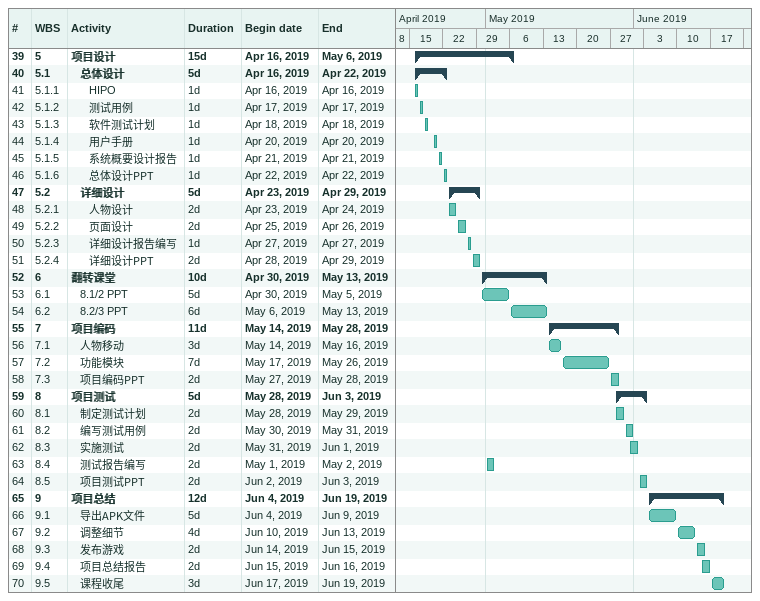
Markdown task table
| ID | WBS | Task | Duration | Start | Finish |
|---|---|---|---|---|---|
| 39 | 5 | **项目设计** | 15d | 2019-04-16 | 2019-05-06 |
| 40 | 5.1 | **总体设计** | 5d | 2019-04-16 | 2019-04-22 |
| 41 | 5.1.1 | HIPO | 1d | 2019-04-16 | 2019-04-16 |
| 42 | 5.1.2 | 测试用例 | 1d | 2019-04-17 | 2019-04-17 |
| 43 | 5.1.3 | 软件测试计划 | 1d | 2019-04-18 | 2019-04-18 |
| 44 | 5.1.4 | 用户手册 | 1d | 2019-04-20 | 2019-04-20 |
| 45 | 5.1.5 | 系统概要设计报告 | 1d | 2019-04-21 | 2019-04-21 |
| 46 | 5.1.6 | 总体设计PPT | 1d | 2019-04-22 | 2019-04-22 |
| 47 | 5.2 | **详细设计** | 5d | 2019-04-23 | 2019-04-29 |
| 48 | 5.2.1 | 人物设计 | 2d | 2019-04-23 | 2019-04-24 |
| 49 | 5.2.2 | 页面设计 | 2d | 2019-04-25 | 2019-04-26 |
| 50 | 5.2.3 | 详细设计报告编写 | 1d | 2019-04-27 | 2019-04-27 |
| 51 | 5.2.4 | 详细设计PPT | 2d | 2019-04-28 | 2019-04-29 |
| 52 | 6 | **翻转课堂** | 10d | 2019-04-30 | 2019-05-13 |
| 53 | 6.1 | 8.1/2 PPT | 5d | 2019-04-30 | 2019-05-05 |
| 54 | 6.2 | 8.2/3 PPT | 6d | 2019-05-06 | 2019-05-13 |
| 55 | 7 | **项目编码** | 11d | 2019-05-14 | 2019-05-28 |
| 56 | 7.1 | 人物移动 | 3d | 2019-05-14 | 2019-05-16 |
| 57 | 7.2 | 功能模块 | 7d | 2019-05-17 | 2019-05-26 |
| 58 | 7.3 | 项目编码PPT | 2d | 2019-05-27 | 2019-05-28 |
| 59 | 8 | **项目测试** | 5d | 2019-05-28 | 2019-06-03 |
| 60 | 8.1 | 制定测试计划 | 2d | 2019-05-28 | 2019-05-29 |
| 61 | 8.2 | 编写测试用例 | 2d | 2019-05-30 | 2019-05-31 |
| 62 | 8.3 | 实施测试 | 2d | 2019-05-31 | 2019-06-01 |
| 63 | 8.4 | 测试报告编写 | 2d | 2019-05-01 | 2019-05-02 |
| 64 | 8.5 | 项目测试PPT | 2d | 2019-06-02 | 2019-06-03 |
| 65 | 9 | **项目总结** | 12d | 2019-06-04 | 2019-06-19 |
| 66 | 9.1 | 导出APK文件 | 5d | 2019-06-04 | 2019-06-09 |
| 67 | 9.2 | 调整细节 | 4d | 2019-06-10 | 2019-06-13 |
| 68 | 9.3 | 发布游戏 | 2d | 2019-06-14 | 2019-06-15 |
| 69 | 9.4 | 项目总结报告 | 2d | 2019-06-15 | 2019-06-16 |
| 70 | 9.5 | 课程收尾 | 3d | 2019-06-17 | 2019-06-19 |
